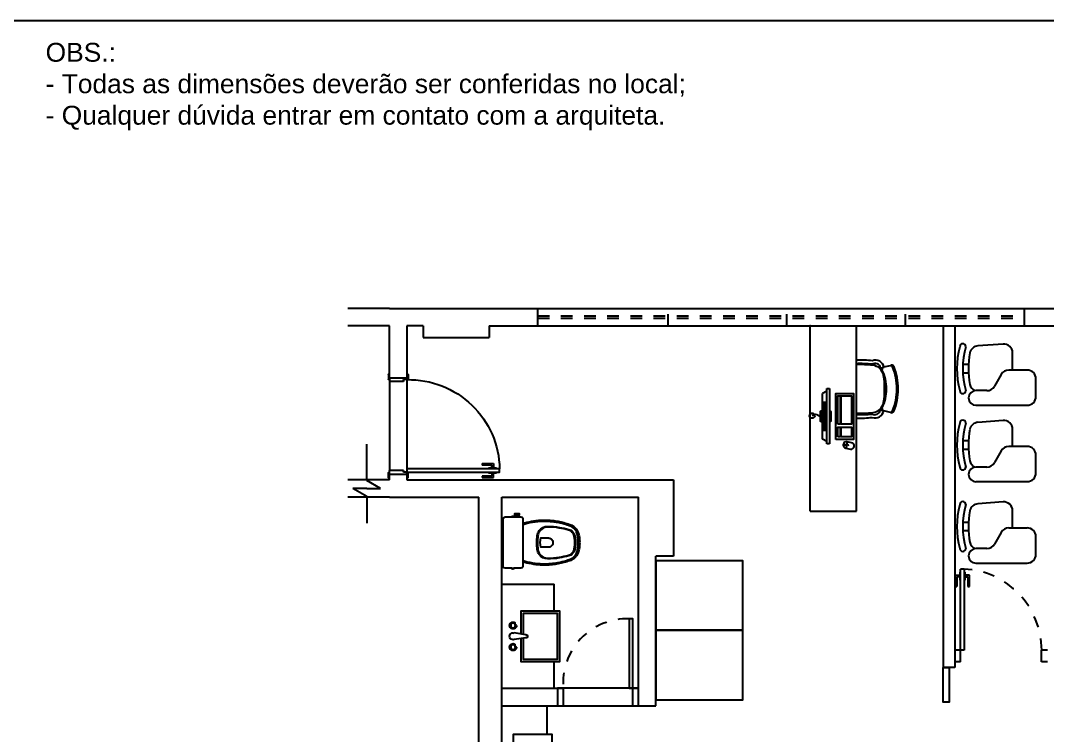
# Model space of a CAD drawing. Header units: millimetres. Extents: x 7034 to 7235, y -465 to -380.
# Drawn here: x 7169.1 to 7177.97, y -427.34 to -421.16 of the extents above; entities that cross this region are included whole.
import ezdxf

# ---------------------------------------------------------------- set-up
doc = ezdxf.new("R2010")
doc.units = ezdxf.units.MM
doc.header["$LTSCALE"] = 0.005
doc.linetypes.add('CONTINUO', pattern=[0])
doc.linetypes.add('DASHED', pattern=[19.05, 12.7, -6.35])
doc.layers.get('0').update_dxf_attribs({"linetype": 'CONTINUO'})
doc.layers.add('0-LAYOUT', color=250, linetype='Continuous', lineweight=25)
doc.layers.add('ARQ-TXT-GER', color=250, linetype='Continuous', lineweight=25)
for name, color, linetype in [('252', 252, 'Continuous'), ('ARQ-PEITORIAL', 4, 'Continuous'), ('ARQ_ALVENARIA', 6, 'Continuous'), ('ARQ_BLK_ESQUADR', 1, 'Continuous'), ('ARQ_ESQUADRIA', 5, 'Continuous'), ('ARQ_JANELAALTA', 150, 'DASHED'), ('ARQ_MOBILIARIO 1', 8, 'Continuous'), ('ARQ_SOLEIRA', 250, 'CONTINUO'), ('PORTA', 2, 'Continuous')]:
    doc.layers.add(name, color=color, linetype=linetype)
doc.styles.add('ARIAL', font='arial.ttf', dxfattribs={"height": 2.5})

# ---------------------------------------------------------------- blocks, each defined once
blk = doc.blocks.new('12110333')
at = {"layer": 'PORTA', "color": 1}
for p, q in [((-0.031, 0.7461), (0.008, 0.7461)), ((-0.031, 0.6481), (-0.031, 0.7461)), ((-0.017, 0.7321), (-0.017, 0.6621)), ((0.008, 0.7321), (-0.017, 0.7321)), ((0.008, 0.7741), (0.015, 0.7741)), ((0.008, 0.7741), (0.008, 0.7041)), ((0.052, 0.7741), (0.045, 0.7741)), ((0.052, 0.7741), (0.052, 0.7041)), ((0.091, 0.7461), (0.052, 0.7461)), ((0.052, 0.7321), (0.077, 0.7321)), ((0.077, 0.7321), (0.077, 0.6621)), ((0.091, 0.6481), (0.091, 0.7461)), ((-0.017, 0.6481), (-0.031, 0.6481)), ((-0.017, 0.6621), (-0.017, 0.6481)), ((-0.017, 0.6621), (-0.017, 0.6621)), ((0.008, 0.7041), (0.015, 0.7041)), ((0.052, 0.7041), (0.045, 0.7041)), ((0.077, 0.6621), (0.077, 0.6621)), ((0.077, 0.6621), (0.077, 0.6481)), ((0.091, 0.6481), (0.077, 0.6481)), ((0.815, 0), (0.015, 0)), ((0.8, -0.15), (0.03, -0.15))]:
    blk.add_line(p, q, dxfattribs=at)
at = {"layer": 'PORTA'}
for p, q in [((-0.035, 0.005), (-0.035, 0)), ((-0.03, 0.01), (0.01, 0.01)), ((0, 0), (0.015, 0)), ((0.015, 0), (0.015, -0.03)), ((0.815, 0.005), (0.815, 0)), ((0.83, 0), (0.815, 0)), ((0.815, 0), (0.815, -0.03)), ((0.86, 0.01), (0.82, 0.01)), ((0.865, 0.005), (0.865, 0)), ((0.03, -0.03), (0.015, -0.03)), ((0.015, -0.03), (0.03, -0.03)), ((0.03, -0.03), (0.03, -0.15)), ((0.815, -0.03), (0.8, -0.03)), ((0.8, -0.03), (0.815, -0.03)), ((0.8, -0.03), (0.8, -0.15)), ((-0.035, -0.15), (-0.035, -0.15)), ((-0.035, -0.15), (-0.035, -0.155)), ((-0.03, -0.16), (0.01, -0.16)), ((0, -0.15), (0.03, -0.15)), ((0.015, -0.15), (0.015, -0.155)), ((0.83, -0.15), (0.8, -0.15)), ((0.815, -0.15), (0.815, -0.155)), ((0.86, -0.16), (0.82, -0.16)), ((0.865, -0.15), (0.865, -0.155)), ((0.865, -0.15), (0.865, -0.15))]:
    blk.add_line(p, q, dxfattribs=at)
at = {"layer": 'PORTA', "color": 3}
blk.add_lwpolyline([(0.015, 0), (0.015, 0.8), (0.045, 0.8), (0.045, 0)], close=True, dxfattribs=at)
at = {"layer": 'PORTA', "color": 1}
blk.add_arc((0.03, 0.015), 0.7851, 358.90531, 88.90531, dxfattribs=at)
at = {"layer": 'PORTA'}
for centre, start, end in [((-0.03, 0.005), 90, 180), ((0.01, 0.005), 0, 90), ((0.82, 0.005), 90, 180), ((0.86, 0.005), 0, 90), ((-0.03, -0.155), 180, 270), ((0.01, -0.155), 270, 0), ((0.82, -0.155), 180, 270), ((0.86, -0.155), 270, 0)]:
    blk.add_arc(centre, 0.005, start, end, dxfattribs=at)
blk = doc.blocks.new('A$C778229A4')
at = {"layer": '0-LAYOUT', "linetype": 'Continuous'}
for p, q in [((557, 738), (252, 714)), ((671, 423), (671, 632)), ((72, 494), (142, 494)), ((142, 388), (72, 388)), ((847, 423), (626, 423)), ((534, 370), (454, 230)), ((953, 106), (953, 318)), ((362, 176), (230, 176)), ((230, 0), (847, 0))]:
    blk.add_line(p, q, dxfattribs=at)
for centre, radius, start, end in [((1004, 441), 1004, 164.7235, 195.2765), ((71, 706), 35.3, 0, 180), ((1075, 441), 1004, 164.7235, 195.2765), ((1284, 441), 1143, 170.4765, 189.5235), ((261, 609), 106, 94.3987, 168.3055), ((565, 632), 106, 0, 94.3987), ((626, 318), 106, 90, 150.2551), ((847, 318), 106, 0, 90), ((261, 273), 106, 191.6945, 247.1849), ((71, 176), 35.3, 180, 0), ((230, 88), 88.2, 90, 270), ((362, 282), 106, 270, 330.2551), ((847, 106), 106, 270, 0)]:
    blk.add_arc(centre, radius, start, end, dxfattribs=at)
blk = doc.blocks.new('cbtorb2')
at = {"layer": '252'}
for p, q in [((-0.01, -0.0904), (-0.0237, -0.0081)), ((0.01, -0.0904), (0.0237, -0.0081)), ((-0.0088, -0.0975), (-0.01, -0.0904)), ((0.0088, -0.0975), (0.01, -0.0904))]:
    blk.add_line(p, q, dxfattribs=at)
for centre in [(-0.0774, 0), (0.0774, 0)]:
    blk.add_circle(centre, 0.017, dxfattribs=at)
for centre, radius, start, end in [((-0.0774, 0), 0.025, 341.15128, 198.84872), ((0, 0), 0.025, 341.15128, 198.84872), ((0.0774, 0), 0.025, 341.15128, 198.84872), ((-0.0774, 0), 0.025, 198.84872, 216.2316), ((-0.0927, -0.0318), 0.0177, 22.74719, 105.65624), ((-0.0774, 0), 0.025, 272.17183, 341.15128), ((0.0774, 0), 0.025, 198.84872, 216.2316), ((0.062, -0.0318), 0.0177, 22.74719, 105.65624), ((0.0774, 0), 0.025, 272.17183, 341.15128), ((0, -0.0938), 0.0106, 161.28454, 18.71546), ((0, -0.0922), 0.0103, 210.80459, 329.19541)]:
    blk.add_arc(centre, radius, start, end, dxfattribs=at)
blk = doc.blocks.new('Baci01p')
for points in [[(0.17, 0), (0.17, 0.205, 0.059373), (0.1695, 0.2098, 0.333509), (0.154, 0.222), (0.1355, 0.222), (0.1045, 0.222), (0.094, 0.222), (0.094, 0.2248, 0.252251), (0.0939, 0.2251, 0.160103), (0.085, 0.228, 0.160103), (0.0761, 0.2251, 0.252251), (0.076, 0.2248), (0.076, 0.222), (0.017, 0.222, 0.327853), (0.0003, 0.2069, 0.087637), (0, 0.2038), (0, 0), (0, -0.2038, 0.087637), (0.0003, -0.2069, 0.327853), (0.017, -0.222), (0.076, -0.222), (0.076, -0.2248, 0.252251), (0.0761, -0.2251, 0.160103), (0.085, -0.228, 0.160103), (0.0939, -0.2251, 0.252251), (0.094, -0.2248), (0.094, -0.222), (0.1045, -0.222), (0.1045, -0.236), (0.102, -0.236), (0.102, -0.252), (0.12, -0.252), (0.138, -0.252), (0.138, -0.236), (0.1355, -0.236), (0.1355, -0.222), (0.154, -0.222, 0.333509), (0.1695, -0.2098, 0.059373), (0.17, -0.205)], [(0.291, 0, 0.041331), (0.2956, -0.0608, 0.129345), (0.3127, -0.1036, 0.234638), (0.385, -0.1405, 0.044666), (0.486, -0.1319, 0.031515), (0.5665, -0.1138, 0.151063), (0.5993, -0.0952, 0.148094), (0.6192, -0.0588, 0.031073), (0.6214, -0.0451, 0.035055), (0.6255, 0, 0.035055), (0.6214, 0.0451, 0.031073), (0.6192, 0.0588, 0.148094), (0.5993, 0.0952, 0.151063), (0.5665, 0.1138, 0.031515), (0.486, 0.1319, 0.044666), (0.385, 0.1405, 0.234638), (0.3127, 0.1036, 0.129345), (0.2956, 0.0608, 0.041331)], [(0.297, 0, -0.041434), (0.3015, 0.06, -0.129651), (0.3175, 0.1, -0.234583), (0.385, 0.1345, -0.044678), (0.485, 0.126, -0.031614), (0.565, 0.108, -0.152477), (0.595, 0.091, -0.148725), (0.6134, 0.0575, -0.031624), (0.6155, 0.0444, -0.035113), (0.6195, 0, -0.035113), (0.6155, -0.0444, -0.031624), (0.6134, -0.0575, -0.148725), (0.595, -0.091, -0.152477), (0.565, -0.108, -0.031614), (0.485, -0.126, -0.044678), (0.385, -0.1345, -0.234583), (0.3175, -0.1, -0.129651), (0.3015, -0.06, -0.041434)], [(0.391, -0.04, 0.164444), (0.415, -0.032, 0.245936), (0.43, 0, 0.245936), (0.415, 0.032, 0.164444), (0.391, 0.04), (0.326, 0.04, 0.108885), (0.326, -0.04)]]:
    blk.add_lwpolyline(points, format="xyb", close=True)
for points in [[(0.076, 0.222), (0.094, 0.222)], [(0.093, 0.2245), (0.085, 0.2245), (0.077, 0.2245)], [(0.076, -0.222), (0.094, -0.222)], [(0.093, -0.2245), (0.085, -0.2245), (0.077, -0.2245)], [(0.1045, -0.222), (0.1355, -0.222)], [(0.1045, -0.236), (0.12, -0.236), (0.1355, -0.236)]]:
    blk.add_lwpolyline(points)
for points in [[(0.17, -0.167, -0.003882), (0.205, -0.1765, 0.024258), (0.285, -0.1905, 0.02486), (0.335, -0.1945, 0.033324), (0.385, -0.194, 0.02486), (0.425, -0.191, 0.012268), (0.475, -0.184, 0.015806), (0.525, -0.1725, 0.026699), (0.575, -0.157, 0.021919), (0.595, -0.1495, 0.174675), (0.6435, -0.1, 0.045452), (0.653, -0.07, 0.022856), (0.6562, -0.0571, 0.041289), (0.6602, -0.0304, 0.052091), (0.6606, -0.0228, 0.04333), (0.661, 0, 0.04333), (0.6606, 0.0228, 0.052091), (0.6602, 0.0304, 0.041289), (0.6562, 0.0571, 0.022856), (0.653, 0.07, 0.045452), (0.6435, 0.1, 0.174675), (0.595, 0.1495, 0.021919), (0.575, 0.157, 0.026699), (0.525, 0.1725, 0.015806), (0.475, 0.184, 0.012268), (0.425, 0.191, 0.02486), (0.385, 0.194, 0.033324), (0.335, 0.1945, 0.02486), (0.285, 0.1905, 0.024258), (0.205, 0.1765, -0.003882), (0.17, 0.167)], [(0.1731, 0.1554, 0.003849), (0.2079, 0.1649, -0.027799), (0.2984, 0.18, -0.018883), (0.3355, 0.1825, -0.033646), (0.3844, 0.182, -0.016781), (0.4106, 0.1805, -0.015438), (0.4729, 0.1722, -0.023716), (0.5465, 0.154, -0.013571), (0.5711, 0.1457, -0.02186), (0.59, 0.1386, -0.173345), (0.6325, 0.0952, -0.045814), (0.6414, 0.067, -0.024058), (0.6444, 0.0546, -0.042614), (0.6482, 0.029, -0.066108), (0.6485, 0.0226, -0.047154), (0.649, 0, -0.047154), (0.6485, -0.0226, -0.066108), (0.6482, -0.029, -0.042614), (0.6444, -0.0546, -0.024058), (0.6414, -0.067, -0.045814), (0.6325, -0.0952, -0.173345), (0.59, -0.1386, -0.02186), (0.5711, -0.1457, -0.013571), (0.5465, -0.154, -0.023716), (0.4729, -0.1722, -0.015438), (0.4106, -0.1805, -0.016781), (0.3844, -0.182, -0.033646), (0.3355, -0.1825, -0.018883), (0.2984, -0.18, -0.027799), (0.2079, -0.1649, 0.003849), (0.1731, -0.1554)]]:
    blk.add_lwpolyline(points, format="xyb")

msp = doc.modelspace()

# ---------------------------------------------------------------- linework, layer by layer
msp.add_lwpolyline([(7189.8766, -421.1631), (7189.8766, -436.0131), (7168.8766, -436.0131), (7168.8766, -421.1631)], close=True)
at = {"layer": '252'}
for p, q in [((7176.6125, -424.1438), (7176.5535, -424.1568)), ((7176.5289, -424.1603), (7176.5586, -424.1556)), ((7176.0642, -424.3618), (7176.0271, -424.3827)), ((7176.0271, -424.7774), (7176.0271, -424.3827)), ((7176.0642, -424.3411), (7176.0861, -424.3411)), ((7176.0642, -424.819), (7176.0642, -424.3411)), ((7176.0861, -424.3411), (7176.0861, -424.819)), ((7176.0537, -424.4594), (7176.0343, -424.4594)), ((7176.0537, -424.4657), (7176.0343, -424.4657)), ((7176.0537, -424.4719), (7176.0343, -424.4719)), ((7176.0537, -424.4782), (7176.0343, -424.4782)), ((7176.0537, -424.4844), (7176.0343, -424.4844)), ((7176.0537, -424.4907), (7176.0343, -424.4907)), ((7176.0537, -424.4969), (7176.0343, -424.4969)), ((7176.0537, -424.5032), (7176.0343, -424.5032)), ((7176.0537, -424.5094), (7176.0343, -424.5094)), ((7176.0537, -424.5157), (7176.0343, -424.5157)), ((7176.0537, -424.5219), (7176.0343, -424.5219)), ((7176.0537, -424.5282), (7176.0343, -424.5282)), ((7176.0537, -424.5344), (7176.0343, -424.5344)), ((7176.0537, -424.5407), (7176.0343, -424.5407)), ((7176.0537, -424.5469), (7176.0343, -424.5469)), ((7176.0537, -424.5532), (7176.0343, -424.5532)), ((7176.0537, -424.5594), (7176.0343, -424.5594)), ((7176.0537, -424.5657), (7176.0343, -424.5657)), ((7176.0537, -424.5719), (7176.0343, -424.5719)), ((7176.0537, -424.5782), (7176.0343, -424.5782)), ((7176.0537, -424.5844), (7176.0343, -424.5844)), ((7176.0537, -424.5907), (7176.0343, -424.5907)), ((7176.0537, -424.5969), (7176.0343, -424.5969)), ((7176.5263, -424.5268), (7176.5535, -424.5309)), ((7176.5535, -424.5309), (7176.6125, -424.5438)), ((7176.0537, -424.6032), (7176.0343, -424.6032)), ((7176.0537, -424.6094), (7176.0343, -424.6094)), ((7176.0537, -424.6157), (7176.0343, -424.6157)), ((7176.0537, -424.6219), (7176.0343, -424.6219)), ((7176.0537, -424.6282), (7176.0343, -424.6282)), ((7176.0537, -424.6344), (7176.0343, -424.6344)), ((7176.0537, -424.6407), (7176.0343, -424.6407)), ((7176.0537, -424.6469), (7176.0343, -424.6469)), ((7176.0537, -424.6532), (7176.0343, -424.6532)), ((7176.0537, -424.6594), (7176.0343, -424.6594)), ((7176.0537, -424.6657), (7176.0343, -424.6657)), ((7176.0537, -424.6719), (7176.0343, -424.6719)), ((7176.0537, -424.6782), (7176.0343, -424.6782)), ((7176.0537, -424.6844), (7176.0343, -424.6844)), ((7176.0537, -424.6907), (7176.0343, -424.6907)), ((7176.0537, -424.6969), (7176.0343, -424.6969)), ((7176.0537, -424.7032), (7176.0343, -424.7032)), ((7176.0642, -424.7982), (7176.0271, -424.7774)), ((7176.0861, -424.819), (7176.0642, -424.819)), ((7176.2173, -424.8243), (7176.2059, -424.822)), ((7176.228, -424.8547), (7176.2678, -424.8625)), ((7176.2321, -424.8555), (7176.2367, -424.832)), ((7176.2382, -424.8243), (7176.2428, -424.8008)), ((7176.2784, -424.8077), (7176.2386, -424.8))]:
    msp.add_line(p, q, dxfattribs=at)
for points in [[(7176.1416, -424.7792), (7176.1416, -424.3823), (7176.296, -424.3823), (7176.296, -424.7792)], [(7176.1583, -424.6482), (7176.1583, -424.4024), (7176.1788, -424.4024), (7176.1788, -424.6482)], [(7176.1892, -424.6482), (7176.1892, -424.4024), (7176.2772, -424.4024), (7176.2772, -424.6482)], [(7176.1583, -424.7569), (7176.1583, -424.675), (7176.1788, -424.675), (7176.1788, -424.7569)], [(7176.1892, -424.7569), (7176.1892, -424.675), (7176.2772, -424.675), (7176.2772, -424.7569)], [(7176.246, -424.8338), (7176.2166, -424.8281), (7176.2181, -424.8204), (7176.2475, -424.8261)]]:
    msp.add_lwpolyline(points, close=True, dxfattribs=at)
for points in [[(7176.0271, -424.6287), (7176.0186, -424.6287, -0.414214), (7176.0102, -424.6202), (7176.0102, -424.5398, -0.414214), (7176.0186, -424.5314), (7176.0271, -424.5314)], [(7176.0861, -424.5314), (7176.0892, -424.5314, -0.414214), (7176.0977, -424.5398), (7176.0977, -424.6202, -0.414214), (7176.0892, -424.6287), (7176.0861, -424.6287)]]:
    msp.add_lwpolyline(points, format="xyb", dxfattribs=at)
for points in [[(7173.4256, -426.461), (7173.4256, -426.2586), (7173.7556, -426.2586), (7173.7556, -426.6986), (7173.4256, -426.6986), (7173.4256, -426.4979)], [(7173.4456, -426.4643), (7173.4456, -426.2786), (7173.7356, -426.2786), (7173.7356, -426.6786), (7173.4456, -426.6786), (7173.4456, -426.4946)], [(7173.3593, -427.5279), (7173.3593, -427.3255), (7173.6893, -427.3255), (7173.6893, -427.7655), (7173.3593, -427.7655), (7173.3593, -427.5648)]]:
    msp.add_lwpolyline(points, dxfattribs=at)
msp.add_circle((7175.9379, -424.5746), 0.0222, dxfattribs=at)
for centre, radius, start, end in [((7176.3509, -425.1537), 1.0586, 84.19053, 91.71423), ((7176.3509, -425.1537), 1.0286, 84.19053, 91.76424), ((7176.3553, -425.1726), 1.0386, 84.19053, 91.99172), ((7176.4807, -424.1732), 0.0499, 14.97118, 120.98374), ((7176.4844, -424.1718), 0.0759, 12.2643, 110.27934), ((7176.4498, -424.2443), 0.1055, 8.91059, 84.19053), ((7176.6161, -424.16), 0.0166, 21.98129, 102.3844), ((7176.6266, -424.1574), 0.0188, 29.38483, 132.2015), ((7176.1516, -424.3475), 0.5175, 0.41024, 21.98129), ((7176.1631, -424.342), 0.5175, 359.79295, 21.98129), ((7176.5571, -424.173), 0.0166, 102.3844, 207.7352), ((7176.2616, -424.3284), 0.3172, 357.20491, 27.7352), ((7175.8153, -424.3438), 0.7478, 351.08941, 8.91059), ((7176.2616, -424.3593), 0.3172, 332.2648, 2.79509), ((7176.1516, -424.3401), 0.5175, 338.01871, 359.58976), ((7176.1631, -424.3457), 0.5175, 338.01871, 0.20705), ((7176.4498, -424.4433), 0.1055, 275.80947, 351.08941), ((7176.5571, -424.5147), 0.0166, 152.2648, 257.6156), ((7176.3553, -423.515), 1.0386, 268.00828, 275.80947), ((7176.35, -423.5369), 1.0286, 268.28422, 275.80947), ((7176.35, -423.5369), 1.0586, 268.33285, 275.80947), ((7176.4776, -424.5165), 0.0497, 241.77988, 348.04087), ((7176.481, -424.5177), 0.0762, 251.80859, 349.65543), ((7176.6161, -424.5276), 0.0166, 257.6156, 338.01871), ((7176.6266, -424.5302), 0.0188, 227.7985, 330.61517), ((7176.2333, -424.8274), 0.0279, 78.99109, 258.99109), ((7176.2731, -424.8351), 0.0279, 258.99109, 78.99109)]:
    msp.add_arc(centre, radius, start, end, dxfattribs=at)
msp.add_spline([(7176.0271, -424.58), (7175.9993, -424.58), (7175.9799, -424.5672), (7175.9379, -424.5746)], degree=3, dxfattribs=at)
at = {"layer": 'ARQ-PEITORIAL'}
for p, q in [((7177.0692, -423.7986), (7177.0692, -426.7486)), ((7177.1692, -423.7986), (7177.1692, -426.7486)), ((7172.0923, -425.1339), (7172.0923, -424.8203)), ((7172.0923, -425.2032), (7171.9723, -425.2032)), ((7172.0923, -425.2725), (7171.9723, -425.2032)), ((7172.2123, -425.2032), (7172.0923, -425.1339)), ((7172.0923, -425.2032), (7172.2123, -425.2032)), ((7172.0923, -425.2725), (7172.0923, -425.5028)), ((7177.1692, -426.7486), (7177.0692, -426.7486))]:
    msp.add_line(p, q, dxfattribs=at)
at = {"layer": 'ARQ_ALVENARIA'}
for p, q in [((7172.2892, -423.6486), (7171.9282, -423.6486)), ((7172.2892, -423.6486), (7188.5192, -423.6486)), ((7173.5692, -423.7986), (7173.5692, -423.6486)), ((7177.7692, -423.6486), (7177.7692, -423.7986)), ((7172.2892, -423.7986), (7171.9282, -423.7986)), ((7172.2892, -424.2486), (7172.2892, -423.7986)), ((7172.4392, -423.7986), (7172.4392, -424.2486)), ((7172.5792, -423.7986), (7172.4392, -423.7986)), ((7172.5792, -423.7986), (7172.5792, -423.8986)), ((7173.1492, -423.7986), (7178.0692, -423.7986)), ((7173.1492, -423.7986), (7173.1492, -423.8986)), ((7172.5792, -423.8986), (7173.1492, -423.8986)), ((7172.2892, -424.2486), (7172.4392, -424.2486)), ((7172.2892, -425.1286), (7171.9282, -425.1286)), ((7172.2892, -425.0786), (7172.4392, -425.0786)), ((7172.2892, -425.1286), (7172.2892, -425.0786)), ((7172.4392, -425.0786), (7172.4392, -425.1286)), ((7172.4392, -425.1286), (7174.7392, -425.1286)), ((7174.7392, -425.1286), (7174.7392, -425.7886)), ((7172.2892, -425.2786), (7171.9282, -425.2786)), ((7172.2892, -425.2786), (7173.0592, -425.2786)), ((7173.0592, -430.8386), (7173.0592, -425.2786)), ((7173.2592, -425.2786), (7174.4392, -425.2786)), ((7173.2592, -428.0686), (7173.2592, -425.2786)), ((7174.4392, -427.0786), (7174.4392, -425.2786)), ((7174.5892, -427.0786), (7174.5892, -425.7886)), ((7174.7392, -425.7886), (7174.5892, -425.7886)), ((7173.2592, -426.9286), (7173.7392, -426.9286)), ((7173.7392, -426.9286), (7173.7392, -427.0786)), ((7173.2592, -427.0786), (7173.7392, -427.0786)), ((7174.4392, -427.0786), (7174.5892, -427.0786))]:
    msp.add_line(p, q, dxfattribs=at)
at = {"layer": 'ARQ_ESQUADRIA'}
for p, q in [((7177.2122, -425.9246), (7177.2122, -425.9946)), ((7177.2122, -425.9246), (7177.2192, -425.9246)), ((7177.2492, -425.8986), (7177.2192, -425.8986)), ((7177.2192, -426.5986), (7177.2192, -425.8986)), ((7177.2492, -425.8986), (7177.2492, -426.5986)), ((7177.2562, -425.9246), (7177.2492, -425.9246)), ((7177.2562, -425.9246), (7177.2562, -425.9946)), ((7177.1732, -425.9526), (7177.2122, -425.9526)), ((7177.1732, -426.0506), (7177.1732, -425.9526)), ((7177.2122, -425.9666), (7177.1872, -425.9666)), ((7177.1872, -425.9666), (7177.1872, -426.0366)), ((7177.2122, -425.9946), (7177.2192, -425.9946)), ((7177.2562, -425.9946), (7177.2492, -425.9946)), ((7177.2952, -425.9526), (7177.2562, -425.9526)), ((7177.2562, -425.9666), (7177.2812, -425.9666)), ((7177.2812, -425.9666), (7177.2812, -426.0366)), ((7177.2952, -426.0506), (7177.2952, -425.9526)), ((7177.1732, -426.0506), (7177.1872, -426.0506)), ((7177.1872, -426.0366), (7177.1872, -426.0506)), ((7177.2812, -426.0366), (7177.2812, -426.0506)), ((7177.2812, -426.0506), (7177.2952, -426.0506)), ((7177.2192, -426.5986), (7177.1692, -426.5986)), ((7177.2192, -426.6986), (7177.2192, -426.5986)), ((7177.2492, -426.5986), (7177.2192, -426.5986)), ((7177.9192, -426.6986), (7177.9192, -426.5986)), ((7177.9692, -426.5986), (7177.9192, -426.5986)), ((7177.2192, -426.6986), (7177.1692, -426.6986)), ((7177.9692, -426.6986), (7177.9192, -426.6986)), ((7173.7392, -426.9286), (7173.7892, -426.9286)), ((7174.3892, -427.0786), (7174.3892, -426.9286)), ((7174.3892, -426.9286), (7174.4392, -426.9286)), ((7173.7392, -427.0786), (7173.7892, -427.0786)), ((7174.3892, -427.0786), (7174.4392, -427.0786))]:
    msp.add_line(p, q, dxfattribs=at)
for points in [[(7174.3892, -426.9286), (7174.3892, -426.3286), (7174.3592, -426.3286), (7174.3592, -426.9286), (7174.3892, -426.9286)], [(7173.7892, -426.9286), (7173.7892, -427.0786)]]:
    msp.add_lwpolyline(points, dxfattribs=at)
at = {"layer": 'ARQ_JANELAALTA', "ltscale": 0.5}
for p, q in [((7174.6942, -423.7986), (7174.6942, -423.6486)), ((7175.7192, -423.7986), (7175.7192, -423.6486)), ((7176.7442, -423.7986), (7176.7442, -423.6486)), ((7173.5692, -423.7136), (7177.7692, -423.7136)), ((7173.5692, -423.7336), (7177.7692, -423.7336))]:
    msp.add_line(p, q, dxfattribs=at)
at = {"layer": 'ARQ_JANELAALTA'}
for centre, radius, start, end in [((7177.2186, -426.5986), 0.7007, 0, 87.4911), ((7174.3393, -426.8804), 0.5521, 87.92655, 185.01106)]:
    msp.add_arc(centre, radius, start, end, dxfattribs=at)
at = {"layer": 'ARQ_JANELAALTA', "ltscale": 0.5}
for p in [(7175.7192, -423.7986), (7175.9192, -423.7986), (7176.7442, -423.7986)]:
    msp.add_point(p, dxfattribs=at)
at = {"layer": 'ARQ_MOBILIARIO 1', "linetype": 'Continuous'}
for p, q in [((7175.9192, -425.3986), (7175.9192, -423.7986)), ((7175.9192, -423.7986), (7176.3192, -423.7986)), ((7176.3192, -425.3986), (7176.3192, -423.7986)), ((7175.9192, -425.3986), (7176.3192, -425.3986)), ((7173.2592, -426.0286), (7173.7092, -426.0286)), ((7173.7092, -426.2586), (7173.7092, -426.0286)), ((7173.7092, -426.9286), (7173.7092, -426.6986)), ((7173.6493, -427.3255), (7173.6493, -427.0786))]:
    msp.add_line(p, q, dxfattribs=at)
for points in [[(7174.5892, -426.4275), (7175.3392, -426.4275), (7175.3392, -425.8275), (7174.5892, -425.8275)], [(7174.5892, -427.0275), (7175.3392, -427.0275), (7175.3392, -426.4275), (7174.5892, -426.4275)], [(7177.1192, -426.7486), (7177.1192, -427.0486), (7177.0692, -427.0486), (7177.0692, -426.7486)]]:
    msp.add_lwpolyline(points, close=True, dxfattribs=at)
at = {"layer": 'ARQ_SOLEIRA'}
for p, q in [((7174.4392, -426.9286), (7173.7392, -426.9286)), ((7173.7392, -427.0786), (7174.4392, -427.0786))]:
    msp.add_line(p, q, dxfattribs=at)

# ---------------------------------------------------------------- block references
at = {"layer": '0-LAYOUT', "xscale": 0.0007168438189785798, "yscale": 0.0007168438189785798, "zscale": 0.0007168438189785798}
for p in [(7177.187, -424.4848), (7177.187, -425.1443), (7177.187, -425.8479)]:
    msp.add_blockref('A$C778229A4', p, dxfattribs=at)
at = {"layer": '252', "xscale": -1.203670021924481, "yscale": 1.203670021924481, "zscale": 1.203670021924481, "rotation": 90}
msp.add_blockref('cbtorb2', (7173.3556, -426.4794), dxfattribs=at)
at = {"layer": 'ARQ_BLK_ESQUADR', "xscale": -1, "rotation": 270}
msp.add_blockref('12110333', (7172.4392, -425.0786), dxfattribs=at)
at = {"layer": 'ARQ_MOBILIARIO 1', "linetype": 'Continuous', "xscale": -1, "rotation": 180}
msp.add_blockref('Baci01p', (7173.2692, -425.6705), dxfattribs=at)

# ---------------------------------------------------------------- texts
at = {"layer": 'ARQ-TXT-GER', "insert": (7169.3195, -421.3558), "char_height": 0.162928, "width": 6.254522, "attachment_point": 1, "style": 'ARIAL'}
msp.add_mtext('OBS.:\\P- Todas as dimensões deverão ser conferidas no local;\\P- Qualquer dúvida entrar em contato com a arquiteta.', dxfattribs=at)

doc.saveas('drawing.dxf')
